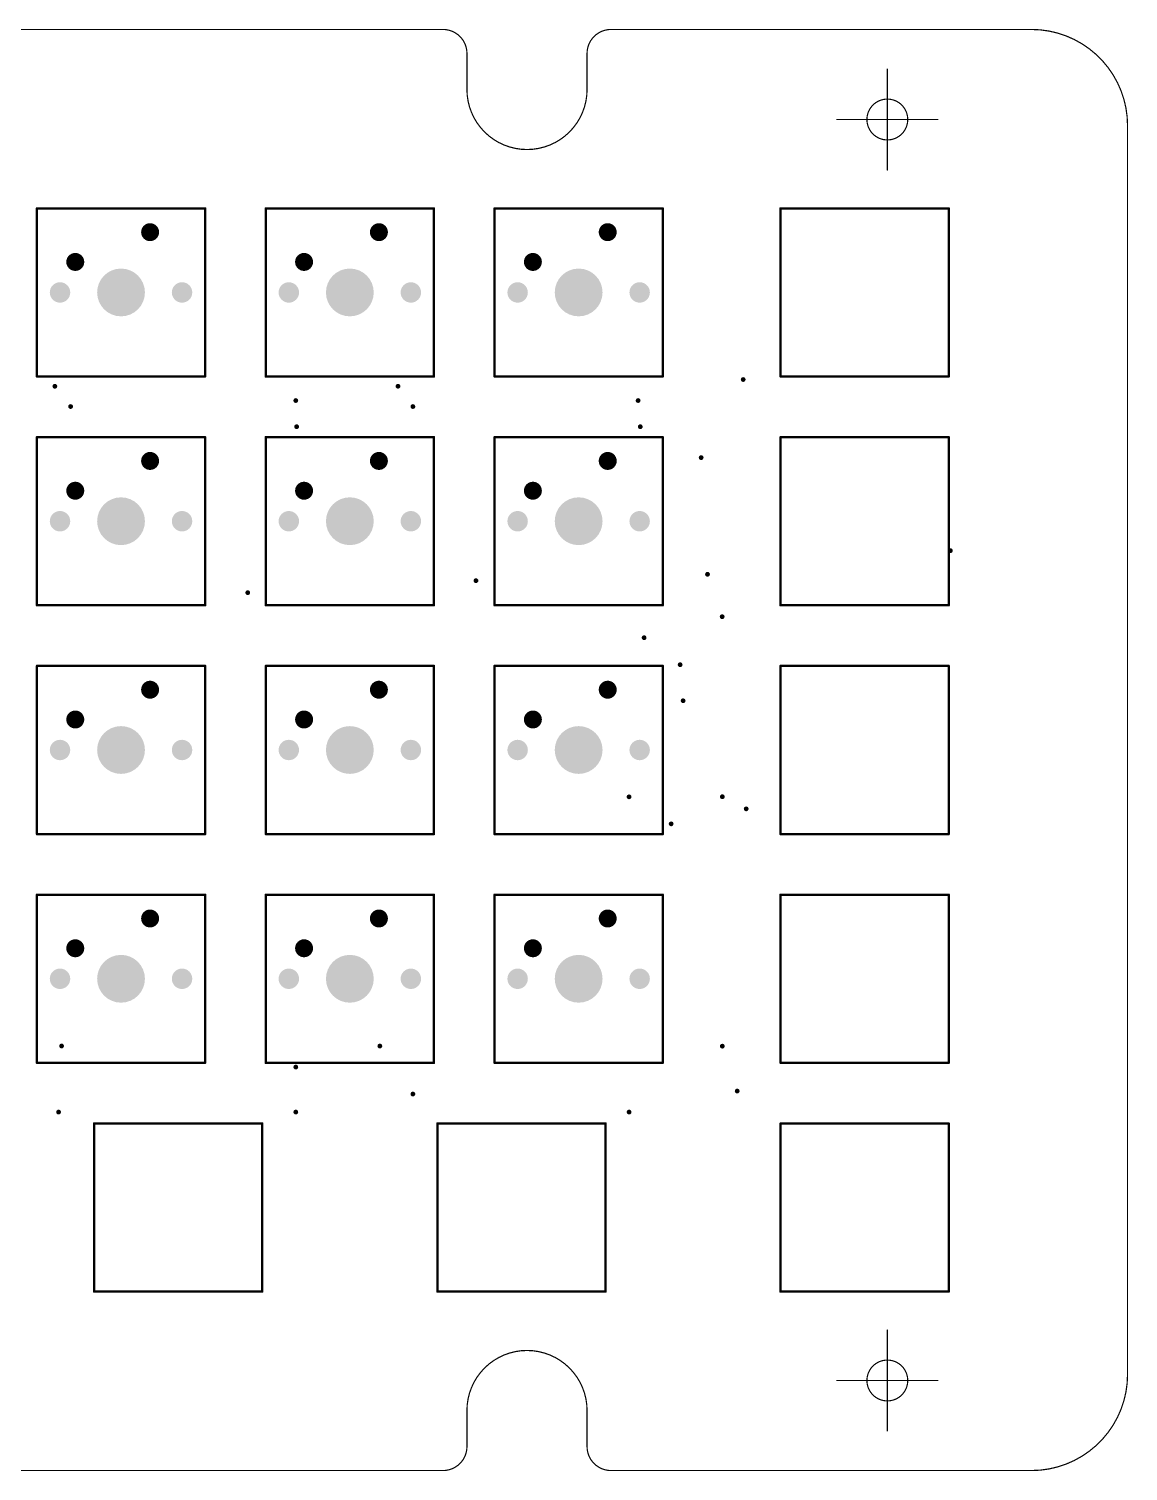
# Model space of a CAD drawing. Header units: millimetres. Extents: x -160 to 160, y -98 to 22.
# Drawn here: x 68.5 to 160, y -98.1 to 22 of the extents above; entities that cross this region are included whole.
import ezdxf

# ---------------------------------------------------------------- set-up
doc = ezdxf.new("R2010")
doc.units = ezdxf.units.MM
for name, color, linetype in [('Mechanical3', 76, 'Continuous'), ('PadHoleLayer', 156, 'Continuous'), ('ViaHoleLayer', 16, 'Continuous')]:
    doc.layers.add(name, color=color, linetype=linetype)

# ---------------------------------------------------------------- blocks, each defined once
blk = doc.blocks.new('R2_1_5_NOLED_130')
at = {"layer": 'PadHoleLayer'}
h = blk.add_hatch(color=156, dxfattribs=at)
edge = h.paths.add_edge_path()
edge.add_arc((2.42, 5.02), 0.749, 0, 360)
h = blk.add_hatch(color=156, dxfattribs=at)
edge = h.paths.add_edge_path()
edge.add_arc((-3.81, 2.54), 0.749, 0, 360)
h = blk.add_hatch(color=156, dxfattribs=at)
edge = h.paths.add_edge_path()
edge.add_arc((0, 0), 1.99, 0, 360)
h = blk.add_hatch(color=156, dxfattribs=at)
edge = h.paths.add_edge_path()
edge.add_arc((-5.08, 0), 0.851, 0, 360)
h = blk.add_hatch(color=156, dxfattribs=at)
edge = h.paths.add_edge_path()
edge.add_arc((5.08, 0), 0.851, 0, 360)
at = {"layer": 'Mechanical3', "const_width": 0.2}
for points in [[(-7, 7), (7, 7)], [(-7, -7), (-7, 7)], [(7, -7), (7, 7)], [(-7, -7), (7, -7)]]:
    blk.add_lwpolyline(points, dxfattribs=at)
at = {"layer": 'Mechanical3', "const_width": 0.1}
for points in [[(-7.05, 7, 1), (-6.95, 7, 1)], [(-7.05, 7, 1), (-6.95, 7, 1)], [(6.95, 7, 1), (7.05, 7, 1)], [(6.95, 7, 1), (7.05, 7, 1)], [(-7.05, -7, 1), (-6.95, -7, 1)], [(-7.05, -7, 1), (-6.95, -7, 1)], [(6.95, -7, 1), (7.05, -7, 1)], [(6.95, -7, 1), (7.05, -7, 1)]]:
    blk.add_lwpolyline(points, format="xyb", close=True, dxfattribs=at)
blk = doc.blocks.new('R2_1_5_NOLED_132')
at = {"layer": 'PadHoleLayer'}
h = blk.add_hatch(color=156, dxfattribs=at)
edge = h.paths.add_edge_path()
edge.add_arc((2.42, 5.02), 0.749, 0, 360)
h = blk.add_hatch(color=156, dxfattribs=at)
edge = h.paths.add_edge_path()
edge.add_arc((-3.81, 2.54), 0.749, 0, 360)
h = blk.add_hatch(color=156, dxfattribs=at)
edge = h.paths.add_edge_path()
edge.add_arc((0, 0), 1.99, 0, 360)
h = blk.add_hatch(color=156, dxfattribs=at)
edge = h.paths.add_edge_path()
edge.add_arc((-5.08, 0), 0.851, 0, 360)
h = blk.add_hatch(color=156, dxfattribs=at)
edge = h.paths.add_edge_path()
edge.add_arc((5.08, 0), 0.851, 0, 360)
at = {"layer": 'Mechanical3', "const_width": 0.2}
for points in [[(-7, -7), (-7, 7)], [(-7, 7), (7, 7)], [(7, -7), (7, 7)], [(-7, -7), (7, -7)]]:
    blk.add_lwpolyline(points, dxfattribs=at)
at = {"layer": 'Mechanical3', "const_width": 0.1}
for points in [[(-7.05, 7, 1), (-6.95, 7, 1)], [(-7.05, 7, 1), (-6.95, 7, 1)], [(6.95, 7, 1), (7.05, 7, 1)], [(6.95, 7, 1), (7.05, 7, 1)], [(-7.05, -7, 1), (-6.95, -7, 1)], [(-7.05, -7, 1), (-6.95, -7, 1)], [(6.95, -7, 1), (7.05, -7, 1)], [(6.95, -7, 1), (7.05, -7, 1)]]:
    blk.add_lwpolyline(points, format="xyb", close=True, dxfattribs=at)
blk = doc.blocks.new('R4_1_5_NOLED_134')
at = {"layer": 'PadHoleLayer'}
h = blk.add_hatch(color=156, dxfattribs=at)
edge = h.paths.add_edge_path()
edge.add_arc((2.42, 5.02), 0.749, 0, 360)
h = blk.add_hatch(color=156, dxfattribs=at)
edge = h.paths.add_edge_path()
edge.add_arc((-3.81, 2.54), 0.749, 0, 360)
h = blk.add_hatch(color=156, dxfattribs=at)
edge = h.paths.add_edge_path()
edge.add_arc((0, 0), 1.99, 0, 360)
h = blk.add_hatch(color=156, dxfattribs=at)
edge = h.paths.add_edge_path()
edge.add_arc((-5.08, 0), 0.851, 0, 360)
h = blk.add_hatch(color=156, dxfattribs=at)
edge = h.paths.add_edge_path()
edge.add_arc((5.08, 0), 0.851, 0, 360)
at = {"layer": 'Mechanical3', "const_width": 0.2}
for points in [[(-7, 7), (7, 7)], [(-7, -7), (-7, 7)], [(7, -7), (7, 7)], [(-7, -7), (7, -7)]]:
    blk.add_lwpolyline(points, dxfattribs=at)
at = {"layer": 'Mechanical3', "const_width": 0.1}
for points in [[(-7.05, 7, 1), (-6.95, 7, 1)], [(-7.05, 7, 1), (-6.95, 7, 1)], [(6.95, 7, 1), (7.05, 7, 1)], [(6.95, 7, 1), (7.05, 7, 1)], [(-7.05, -7, 1), (-6.95, -7, 1)], [(-7.05, -7, 1), (-6.95, -7, 1)], [(6.95, -7, 1), (7.05, -7, 1)], [(6.95, -7, 1), (7.05, -7, 1)]]:
    blk.add_lwpolyline(points, format="xyb", close=True, dxfattribs=at)
blk = doc.blocks.new('R4_1_5_NOLED_135')
at = {"layer": 'PadHoleLayer'}
h = blk.add_hatch(color=156, dxfattribs=at)
edge = h.paths.add_edge_path()
edge.add_arc((2.42, 5.02), 0.749, 0, 360)
h = blk.add_hatch(color=156, dxfattribs=at)
edge = h.paths.add_edge_path()
edge.add_arc((-3.81, 2.54), 0.749, 0, 360)
h = blk.add_hatch(color=156, dxfattribs=at)
edge = h.paths.add_edge_path()
edge.add_arc((0, 0), 1.99, 0, 360)
h = blk.add_hatch(color=156, dxfattribs=at)
edge = h.paths.add_edge_path()
edge.add_arc((-5.08, 0), 0.851, 0, 360)
h = blk.add_hatch(color=156, dxfattribs=at)
edge = h.paths.add_edge_path()
edge.add_arc((5.08, 0), 0.851, 0, 360)
at = {"layer": 'Mechanical3', "const_width": 0.2}
for points in [[(-7, -7), (-7, 7)], [(-7, 7), (7, 7)], [(7, -7), (7, 7)], [(-7, -7), (7, -7)]]:
    blk.add_lwpolyline(points, dxfattribs=at)
at = {"layer": 'Mechanical3', "const_width": 0.1}
for points in [[(-7.05, 7, 1), (-6.95, 7, 1)], [(-7.05, 7, 1), (-6.95, 7, 1)], [(6.95, 7, 1), (7.05, 7, 1)], [(6.95, 7, 1), (7.05, 7, 1)], [(-7.05, -7, 1), (-6.95, -7, 1)], [(-7.05, -7, 1), (-6.95, -7, 1)], [(6.95, -7, 1), (7.05, -7, 1)], [(6.95, -7, 1), (7.05, -7, 1)]]:
    blk.add_lwpolyline(points, format="xyb", close=True, dxfattribs=at)
blk = doc.blocks.new('R4_1_5_NOLED_136')
at = {"layer": 'PadHoleLayer'}
h = blk.add_hatch(color=156, dxfattribs=at)
edge = h.paths.add_edge_path()
edge.add_arc((2.42, 5.02), 0.749, 0, 360)
h = blk.add_hatch(color=156, dxfattribs=at)
edge = h.paths.add_edge_path()
edge.add_arc((-3.81, 2.54), 0.749, 0, 360)
h = blk.add_hatch(color=156, dxfattribs=at)
edge = h.paths.add_edge_path()
edge.add_arc((0, 0), 1.99, 0, 360)
h = blk.add_hatch(color=156, dxfattribs=at)
edge = h.paths.add_edge_path()
edge.add_arc((-5.08, 0), 0.851, 0, 360)
h = blk.add_hatch(color=156, dxfattribs=at)
edge = h.paths.add_edge_path()
edge.add_arc((5.08, 0), 0.851, 0, 360)
at = {"layer": 'Mechanical3', "const_width": 0.2}
for points in [[(-7, -7), (-7, 7)], [(-7, 7), (7, 7)], [(7, -7), (7, 7)], [(-7, -7), (7, -7)]]:
    blk.add_lwpolyline(points, dxfattribs=at)
at = {"layer": 'Mechanical3', "const_width": 0.1}
for points in [[(-7.05, 7, 1), (-6.95, 7, 1)], [(-7.05, 7, 1), (-6.95, 7, 1)], [(6.95, 7, 1), (7.05, 7, 1)], [(6.95, 7, 1), (7.05, 7, 1)], [(-7.05, -7, 1), (-6.95, -7, 1)], [(-7.05, -7, 1), (-6.95, -7, 1)], [(6.95, -7, 1), (7.05, -7, 1)], [(6.95, -7, 1), (7.05, -7, 1)]]:
    blk.add_lwpolyline(points, format="xyb", close=True, dxfattribs=at)
blk = doc.blocks.new('R4_1_5_NOLED_145')
at = {"layer": 'PadHoleLayer'}
h = blk.add_hatch(color=156, dxfattribs=at)
edge = h.paths.add_edge_path()
edge.add_arc((2.42, 5.02), 0.749, 0, 360)
h = blk.add_hatch(color=156, dxfattribs=at)
edge = h.paths.add_edge_path()
edge.add_arc((-3.81, 2.54), 0.749, 0, 360)
h = blk.add_hatch(color=156, dxfattribs=at)
edge = h.paths.add_edge_path()
edge.add_arc((0, 0), 1.99, 0, 360)
h = blk.add_hatch(color=156, dxfattribs=at)
edge = h.paths.add_edge_path()
edge.add_arc((-5.08, 0), 0.851, 0, 360)
h = blk.add_hatch(color=156, dxfattribs=at)
edge = h.paths.add_edge_path()
edge.add_arc((5.08, 0), 0.851, 0, 360)
at = {"layer": 'Mechanical3', "const_width": 0.2}
for points in [[(-7, -7), (-7, 7)], [(-7, 7), (7, 7)], [(7, -7), (7, 7)], [(-7, -7), (7, -7)]]:
    blk.add_lwpolyline(points, dxfattribs=at)
at = {"layer": 'Mechanical3', "const_width": 0.1}
for points in [[(-7.05, 7, 1), (-6.95, 7, 1)], [(-7.05, 7, 1), (-6.95, 7, 1)], [(6.95, 7, 1), (7.05, 7, 1)], [(6.95, 7, 1), (7.05, 7, 1)], [(-7.05, -7, 1), (-6.95, -7, 1)], [(-7.05, -7, 1), (-6.95, -7, 1)], [(6.95, -7, 1), (7.05, -7, 1)], [(6.95, -7, 1), (7.05, -7, 1)]]:
    blk.add_lwpolyline(points, format="xyb", close=True, dxfattribs=at)
blk = doc.blocks.new('R4_1_NOLED_146')
at = {"layer": 'PadHoleLayer'}
h = blk.add_hatch(color=156, dxfattribs=at)
edge = h.paths.add_edge_path()
edge.add_arc((2.42, 5.02), 0.749, 0, 360)
h = blk.add_hatch(color=156, dxfattribs=at)
edge = h.paths.add_edge_path()
edge.add_arc((-3.81, 2.54), 0.749, 0, 360)
h = blk.add_hatch(color=156, dxfattribs=at)
edge = h.paths.add_edge_path()
edge.add_arc((0, 0), 1.99, 0, 360)
h = blk.add_hatch(color=156, dxfattribs=at)
edge = h.paths.add_edge_path()
edge.add_arc((-5.08, 0), 0.851, 0, 360)
h = blk.add_hatch(color=156, dxfattribs=at)
edge = h.paths.add_edge_path()
edge.add_arc((5.08, 0), 0.851, 0, 360)
at = {"layer": 'Mechanical3', "const_width": 0.2}
for points in [[(-7, -7), (-7, 7)], [(-7, 7), (7, 7)], [(7, -7), (7, 7)], [(-7, -7), (7, -7)]]:
    blk.add_lwpolyline(points, dxfattribs=at)
at = {"layer": 'Mechanical3', "const_width": 0.1}
for points in [[(-7.05, 7, 1), (-6.95, 7, 1)], [(-7.05, 7, 1), (-6.95, 7, 1)], [(6.95, 7, 1), (7.05, 7, 1)], [(6.95, 7, 1), (7.05, 7, 1)], [(-7.05, -7, 1), (-6.95, -7, 1)], [(-7.05, -7, 1), (-6.95, -7, 1)], [(6.95, -7, 1), (7.05, -7, 1)], [(6.95, -7, 1), (7.05, -7, 1)]]:
    blk.add_lwpolyline(points, format="xyb", close=True, dxfattribs=at)
blk = doc.blocks.new('R4_1_NOLED_147')
at = {"layer": 'PadHoleLayer'}
h = blk.add_hatch(color=156, dxfattribs=at)
edge = h.paths.add_edge_path()
edge.add_arc((2.42, 5.02), 0.749, 0, 360)
h = blk.add_hatch(color=156, dxfattribs=at)
edge = h.paths.add_edge_path()
edge.add_arc((-3.81, 2.54), 0.749, 0, 360)
h = blk.add_hatch(color=156, dxfattribs=at)
edge = h.paths.add_edge_path()
edge.add_arc((0, 0), 1.99, 0, 360)
h = blk.add_hatch(color=156, dxfattribs=at)
edge = h.paths.add_edge_path()
edge.add_arc((-5.08, 0), 0.851, 0, 360)
h = blk.add_hatch(color=156, dxfattribs=at)
edge = h.paths.add_edge_path()
edge.add_arc((5.08, 0), 0.851, 0, 360)
at = {"layer": 'Mechanical3', "const_width": 0.2}
for points in [[(-7, -7), (-7, 7)], [(-7, 7), (7, 7)], [(7, -7), (7, 7)], [(-7, -7), (7, -7)]]:
    blk.add_lwpolyline(points, dxfattribs=at)
at = {"layer": 'Mechanical3', "const_width": 0.1}
for points in [[(-7.05, 7, 1), (-6.95, 7, 1)], [(-7.05, 7, 1), (-6.95, 7, 1)], [(6.95, 7, 1), (7.05, 7, 1)], [(6.95, 7, 1), (7.05, 7, 1)], [(-7.05, -7, 1), (-6.95, -7, 1)], [(-7.05, -7, 1), (-6.95, -7, 1)], [(6.95, -7, 1), (7.05, -7, 1)], [(6.95, -7, 1), (7.05, -7, 1)]]:
    blk.add_lwpolyline(points, format="xyb", close=True, dxfattribs=at)
blk = doc.blocks.new('R4_1_NOLED_148')
at = {"layer": 'PadHoleLayer'}
h = blk.add_hatch(color=156, dxfattribs=at)
edge = h.paths.add_edge_path()
edge.add_arc((2.42, 5.02), 0.749, 0, 360)
h = blk.add_hatch(color=156, dxfattribs=at)
edge = h.paths.add_edge_path()
edge.add_arc((-3.81, 2.54), 0.749, 0, 360)
h = blk.add_hatch(color=156, dxfattribs=at)
edge = h.paths.add_edge_path()
edge.add_arc((0, 0), 1.99, 0, 360)
h = blk.add_hatch(color=156, dxfattribs=at)
edge = h.paths.add_edge_path()
edge.add_arc((-5.08, 0), 0.851, 0, 360)
h = blk.add_hatch(color=156, dxfattribs=at)
edge = h.paths.add_edge_path()
edge.add_arc((5.08, 0), 0.851, 0, 360)
at = {"layer": 'Mechanical3', "const_width": 0.2}
for points in [[(-7, -7), (-7, 7)], [(-7, 7), (7, 7)], [(7, -7), (7, 7)], [(-7, -7), (7, -7)]]:
    blk.add_lwpolyline(points, dxfattribs=at)
at = {"layer": 'Mechanical3', "const_width": 0.1}
for points in [[(-7.05, 7, 1), (-6.95, 7, 1)], [(-7.05, 7, 1), (-6.95, 7, 1)], [(6.95, 7, 1), (7.05, 7, 1)], [(6.95, 7, 1), (7.05, 7, 1)], [(-7.05, -7, 1), (-6.95, -7, 1)], [(-7.05, -7, 1), (-6.95, -7, 1)], [(6.95, -7, 1), (7.05, -7, 1)], [(6.95, -7, 1), (7.05, -7, 1)]]:
    blk.add_lwpolyline(points, format="xyb", close=True, dxfattribs=at)
blk = doc.blocks.new('R3_1_5_NOLED_159')
at = {"layer": 'PadHoleLayer'}
h = blk.add_hatch(color=156, dxfattribs=at)
edge = h.paths.add_edge_path()
edge.add_arc((2.42, 5.02), 0.749, 0, 360)
h = blk.add_hatch(color=156, dxfattribs=at)
edge = h.paths.add_edge_path()
edge.add_arc((-3.81, 2.54), 0.749, 0, 360)
h = blk.add_hatch(color=156, dxfattribs=at)
edge = h.paths.add_edge_path()
edge.add_arc((0, 0), 1.99, 0, 360)
h = blk.add_hatch(color=156, dxfattribs=at)
edge = h.paths.add_edge_path()
edge.add_arc((-5.08, 0), 0.851, 0, 360)
h = blk.add_hatch(color=156, dxfattribs=at)
edge = h.paths.add_edge_path()
edge.add_arc((5.08, 0), 0.851, 0, 360)
at = {"layer": 'Mechanical3', "const_width": 0.2}
for points in [[(-7, -7), (-7, 7)], [(-7, 7), (7, 7)], [(7, -7), (7, 7)], [(-7, -7), (7, -7)]]:
    blk.add_lwpolyline(points, dxfattribs=at)
at = {"layer": 'Mechanical3', "const_width": 0.1}
for points in [[(-7.05, 7, 1), (-6.95, 7, 1)], [(-7.05, 7, 1), (-6.95, 7, 1)], [(6.95, 7, 1), (7.05, 7, 1)], [(6.95, 7, 1), (7.05, 7, 1)], [(-7.05, -7, 1), (-6.95, -7, 1)], [(-7.05, -7, 1), (-6.95, -7, 1)], [(6.95, -7, 1), (7.05, -7, 1)], [(6.95, -7, 1), (7.05, -7, 1)]]:
    blk.add_lwpolyline(points, format="xyb", close=True, dxfattribs=at)
blk = doc.blocks.new('R3_1_NOLED_160')
at = {"layer": 'PadHoleLayer'}
h = blk.add_hatch(color=156, dxfattribs=at)
edge = h.paths.add_edge_path()
edge.add_arc((2.42, 5.02), 0.749, 0, 360)
h = blk.add_hatch(color=156, dxfattribs=at)
edge = h.paths.add_edge_path()
edge.add_arc((-3.81, 2.54), 0.749, 0, 360)
h = blk.add_hatch(color=156, dxfattribs=at)
edge = h.paths.add_edge_path()
edge.add_arc((0, 0), 1.99, 0, 360)
h = blk.add_hatch(color=156, dxfattribs=at)
edge = h.paths.add_edge_path()
edge.add_arc((-5.08, 0), 0.851, 0, 360)
h = blk.add_hatch(color=156, dxfattribs=at)
edge = h.paths.add_edge_path()
edge.add_arc((5.08, 0), 0.851, 0, 360)
at = {"layer": 'Mechanical3', "const_width": 0.2}
for points in [[(-7, 7), (7, 7)], [(-7, -7), (-7, 7)], [(7, -7), (7, 7)], [(-7, -7), (7, -7)]]:
    blk.add_lwpolyline(points, dxfattribs=at)
at = {"layer": 'Mechanical3', "const_width": 0.1}
for points in [[(-7.05, 7, 1), (-6.95, 7, 1)], [(-7.05, 7, 1), (-6.95, 7, 1)], [(6.95, 7, 1), (7.05, 7, 1)], [(6.95, 7, 1), (7.05, 7, 1)], [(-7.05, -7, 1), (-6.95, -7, 1)], [(-7.05, -7, 1), (-6.95, -7, 1)], [(6.95, -7, 1), (7.05, -7, 1)], [(6.95, -7, 1), (7.05, -7, 1)]]:
    blk.add_lwpolyline(points, format="xyb", close=True, dxfattribs=at)
blk = doc.blocks.new('R3_1_NOLED_161')
at = {"layer": 'PadHoleLayer'}
h = blk.add_hatch(color=156, dxfattribs=at)
edge = h.paths.add_edge_path()
edge.add_arc((2.42, 5.02), 0.749, 0, 360)
h = blk.add_hatch(color=156, dxfattribs=at)
edge = h.paths.add_edge_path()
edge.add_arc((-3.81, 2.54), 0.749, 0, 360)
h = blk.add_hatch(color=156, dxfattribs=at)
edge = h.paths.add_edge_path()
edge.add_arc((0, 0), 1.99, 0, 360)
h = blk.add_hatch(color=156, dxfattribs=at)
edge = h.paths.add_edge_path()
edge.add_arc((-5.08, 0), 0.851, 0, 360)
h = blk.add_hatch(color=156, dxfattribs=at)
edge = h.paths.add_edge_path()
edge.add_arc((5.08, 0), 0.851, 0, 360)
at = {"layer": 'Mechanical3', "const_width": 0.2}
for points in [[(-7, -7), (-7, 7)], [(-7, 7), (7, 7)], [(7, -7), (7, 7)], [(-7, -7), (7, -7)]]:
    blk.add_lwpolyline(points, dxfattribs=at)
at = {"layer": 'Mechanical3', "const_width": 0.1}
for points in [[(-7.05, 7, 1), (-6.95, 7, 1)], [(-7.05, 7, 1), (-6.95, 7, 1)], [(6.95, 7, 1), (7.05, 7, 1)], [(6.95, 7, 1), (7.05, 7, 1)], [(-7.05, -7, 1), (-6.95, -7, 1)], [(-7.05, -7, 1), (-6.95, -7, 1)], [(6.95, -7, 1), (7.05, -7, 1)], [(6.95, -7, 1), (7.05, -7, 1)]]:
    blk.add_lwpolyline(points, format="xyb", close=True, dxfattribs=at)
blk = doc.blocks.new('R3_1_NOLED_162')
at = {"layer": 'PadHoleLayer'}
h = blk.add_hatch(color=156, dxfattribs=at)
edge = h.paths.add_edge_path()
edge.add_arc((2.42, 5.02), 0.749, 0, 360)
h = blk.add_hatch(color=156, dxfattribs=at)
edge = h.paths.add_edge_path()
edge.add_arc((-3.81, 2.54), 0.749, 0, 360)
h = blk.add_hatch(color=156, dxfattribs=at)
edge = h.paths.add_edge_path()
edge.add_arc((0, 0), 1.99, 0, 360)
h = blk.add_hatch(color=156, dxfattribs=at)
edge = h.paths.add_edge_path()
edge.add_arc((-5.08, 0), 0.851, 0, 360)
h = blk.add_hatch(color=156, dxfattribs=at)
edge = h.paths.add_edge_path()
edge.add_arc((5.08, 0), 0.851, 0, 360)
at = {"layer": 'Mechanical3', "const_width": 0.2}
for points in [[(-7, -7), (-7, 7)], [(-7, 7), (7, 7)], [(7, -7), (7, 7)], [(-7, -7), (7, -7)]]:
    blk.add_lwpolyline(points, dxfattribs=at)
at = {"layer": 'Mechanical3', "const_width": 0.1}
for points in [[(-7.05, 7, 1), (-6.95, 7, 1)], [(-7.05, 7, 1), (-6.95, 7, 1)], [(6.95, 7, 1), (7.05, 7, 1)], [(6.95, 7, 1), (7.05, 7, 1)], [(-7.05, -7, 1), (-6.95, -7, 1)], [(-7.05, -7, 1), (-6.95, -7, 1)], [(6.95, -7, 1), (7.05, -7, 1)], [(6.95, -7, 1), (7.05, -7, 1)]]:
    blk.add_lwpolyline(points, format="xyb", close=True, dxfattribs=at)
blk = doc.blocks.new('R2_1_NOLED_174')
at = {"layer": 'PadHoleLayer'}
h = blk.add_hatch(color=156, dxfattribs=at)
edge = h.paths.add_edge_path()
edge.add_arc((2.42, 5.02), 0.749, 0, 360)
h = blk.add_hatch(color=156, dxfattribs=at)
edge = h.paths.add_edge_path()
edge.add_arc((-3.81, 2.54), 0.749, 0, 360)
h = blk.add_hatch(color=156, dxfattribs=at)
edge = h.paths.add_edge_path()
edge.add_arc((0, 0), 1.99, 0, 360)
h = blk.add_hatch(color=156, dxfattribs=at)
edge = h.paths.add_edge_path()
edge.add_arc((-5.08, 0), 0.851, 0, 360)
h = blk.add_hatch(color=156, dxfattribs=at)
edge = h.paths.add_edge_path()
edge.add_arc((5.08, 0), 0.851, 0, 360)
at = {"layer": 'Mechanical3', "const_width": 0.2}
for points in [[(-7, -7), (-7, 7)], [(-7, 7), (7, 7)], [(7, -7), (7, 7)], [(-7, -7), (7, -7)]]:
    blk.add_lwpolyline(points, dxfattribs=at)
at = {"layer": 'Mechanical3', "const_width": 0.1}
for points in [[(-7.05, 7, 1), (-6.95, 7, 1)], [(-7.05, 7, 1), (-6.95, 7, 1)], [(6.95, 7, 1), (7.05, 7, 1)], [(6.95, 7, 1), (7.05, 7, 1)], [(-7.05, -7, 1), (-6.95, -7, 1)], [(-7.05, -7, 1), (-6.95, -7, 1)], [(6.95, -7, 1), (7.05, -7, 1)], [(6.95, -7, 1), (7.05, -7, 1)]]:
    blk.add_lwpolyline(points, format="xyb", close=True, dxfattribs=at)
blk = doc.blocks.new('R2_1_NOLED_175')
at = {"layer": 'PadHoleLayer'}
h = blk.add_hatch(color=156, dxfattribs=at)
edge = h.paths.add_edge_path()
edge.add_arc((2.42, 5.02), 0.749, 0, 360)
h = blk.add_hatch(color=156, dxfattribs=at)
edge = h.paths.add_edge_path()
edge.add_arc((-3.81, 2.54), 0.749, 0, 360)
h = blk.add_hatch(color=156, dxfattribs=at)
edge = h.paths.add_edge_path()
edge.add_arc((0, 0), 1.99, 0, 360)
h = blk.add_hatch(color=156, dxfattribs=at)
edge = h.paths.add_edge_path()
edge.add_arc((-5.08, 0), 0.851, 0, 360)
h = blk.add_hatch(color=156, dxfattribs=at)
edge = h.paths.add_edge_path()
edge.add_arc((5.08, 0), 0.851, 0, 360)
at = {"layer": 'Mechanical3', "const_width": 0.2}
for points in [[(-7, 7), (7, 7)], [(-7, -7), (-7, 7)], [(7, -7), (7, 7)], [(-7, -7), (7, -7)]]:
    blk.add_lwpolyline(points, dxfattribs=at)
at = {"layer": 'Mechanical3', "const_width": 0.1}
for points in [[(-7.05, 7, 1), (-6.95, 7, 1)], [(-7.05, 7, 1), (-6.95, 7, 1)], [(6.95, 7, 1), (7.05, 7, 1)], [(6.95, 7, 1), (7.05, 7, 1)], [(-7.05, -7, 1), (-6.95, -7, 1)], [(-7.05, -7, 1), (-6.95, -7, 1)], [(6.95, -7, 1), (7.05, -7, 1)], [(6.95, -7, 1), (7.05, -7, 1)]]:
    blk.add_lwpolyline(points, format="xyb", close=True, dxfattribs=at)
blk = doc.blocks.new('R2_1_NOLED_176')
at = {"layer": 'PadHoleLayer'}
h = blk.add_hatch(color=156, dxfattribs=at)
edge = h.paths.add_edge_path()
edge.add_arc((2.42, 5.02), 0.749, 0, 360)
h = blk.add_hatch(color=156, dxfattribs=at)
edge = h.paths.add_edge_path()
edge.add_arc((-3.81, 2.54), 0.749, 0, 360)
h = blk.add_hatch(color=156, dxfattribs=at)
edge = h.paths.add_edge_path()
edge.add_arc((0, 0), 1.99, 0, 360)
h = blk.add_hatch(color=156, dxfattribs=at)
edge = h.paths.add_edge_path()
edge.add_arc((-5.08, 0), 0.851, 0, 360)
h = blk.add_hatch(color=156, dxfattribs=at)
edge = h.paths.add_edge_path()
edge.add_arc((5.08, 0), 0.851, 0, 360)
at = {"layer": 'Mechanical3', "const_width": 0.2}
for points in [[(-7, 7), (7, 7)], [(-7, -7), (-7, 7)], [(7, -7), (7, 7)], [(-7, -7), (7, -7)]]:
    blk.add_lwpolyline(points, dxfattribs=at)
at = {"layer": 'Mechanical3', "const_width": 0.1}
for points in [[(-7.05, 7, 1), (-6.95, 7, 1)], [(-7.05, 7, 1), (-6.95, 7, 1)], [(6.95, 7, 1), (7.05, 7, 1)], [(6.95, 7, 1), (7.05, 7, 1)], [(-7.05, -7, 1), (-6.95, -7, 1)], [(-7.05, -7, 1), (-6.95, -7, 1)], [(6.95, -7, 1), (7.05, -7, 1)], [(6.95, -7, 1), (7.05, -7, 1)]]:
    blk.add_lwpolyline(points, format="xyb", close=True, dxfattribs=at)
blk = doc.blocks.new('R1_NOLED_187')
at = {"layer": 'PadHoleLayer'}
h = blk.add_hatch(color=156, dxfattribs=at)
edge = h.paths.add_edge_path()
edge.add_arc((2.42, 5.02), 0.749, 0, 360)
h = blk.add_hatch(color=156, dxfattribs=at)
edge = h.paths.add_edge_path()
edge.add_arc((-3.81, 2.54), 0.749, 0, 360)
h = blk.add_hatch(color=156, dxfattribs=at)
edge = h.paths.add_edge_path()
edge.add_arc((0, 0), 1.99, 0, 360)
h = blk.add_hatch(color=156, dxfattribs=at)
edge = h.paths.add_edge_path()
edge.add_arc((-5.08, 0), 0.851, 0, 360)
h = blk.add_hatch(color=156, dxfattribs=at)
edge = h.paths.add_edge_path()
edge.add_arc((5.08, 0), 0.851, 0, 360)
at = {"layer": 'Mechanical3', "const_width": 0.2}
for points in [[(-7, 7), (7, 7)], [(-7, -7), (-7, 7)], [(7, -7), (7, 7)], [(-7, -7), (7, -7)]]:
    blk.add_lwpolyline(points, dxfattribs=at)
at = {"layer": 'Mechanical3', "const_width": 0.1}
for points in [[(-7.05, 7, 1), (-6.95, 7, 1)], [(-7.05, 7, 1), (-6.95, 7, 1)], [(6.95, 7, 1), (7.05, 7, 1)], [(6.95, 7, 1), (7.05, 7, 1)], [(-7.05, -7, 1), (-6.95, -7, 1)], [(-7.05, -7, 1), (-6.95, -7, 1)], [(6.95, -7, 1), (7.05, -7, 1)], [(6.95, -7, 1), (7.05, -7, 1)]]:
    blk.add_lwpolyline(points, format="xyb", close=True, dxfattribs=at)
blk = doc.blocks.new('R1_NOLED_188')
at = {"layer": 'PadHoleLayer'}
h = blk.add_hatch(color=156, dxfattribs=at)
edge = h.paths.add_edge_path()
edge.add_arc((2.42, 5.02), 0.749, 0, 360)
h = blk.add_hatch(color=156, dxfattribs=at)
edge = h.paths.add_edge_path()
edge.add_arc((-3.81, 2.54), 0.749, 0, 360)
h = blk.add_hatch(color=156, dxfattribs=at)
edge = h.paths.add_edge_path()
edge.add_arc((0, 0), 1.99, 0, 360)
h = blk.add_hatch(color=156, dxfattribs=at)
edge = h.paths.add_edge_path()
edge.add_arc((-5.08, 0), 0.851, 0, 360)
h = blk.add_hatch(color=156, dxfattribs=at)
edge = h.paths.add_edge_path()
edge.add_arc((5.08, 0), 0.851, 0, 360)
at = {"layer": 'Mechanical3', "const_width": 0.2}
for points in [[(-7, 7), (7, 7)], [(-7, -7), (-7, 7)], [(7, -7), (7, 7)], [(-7, -7), (7, -7)]]:
    blk.add_lwpolyline(points, dxfattribs=at)
at = {"layer": 'Mechanical3', "const_width": 0.1}
for points in [[(-7.05, 7, 1), (-6.95, 7, 1)], [(-7.05, 7, 1), (-6.95, 7, 1)], [(6.95, 7, 1), (7.05, 7, 1)], [(6.95, 7, 1), (7.05, 7, 1)], [(-7.05, -7, 1), (-6.95, -7, 1)], [(-7.05, -7, 1), (-6.95, -7, 1)], [(6.95, -7, 1), (7.05, -7, 1)], [(6.95, -7, 1), (7.05, -7, 1)]]:
    blk.add_lwpolyline(points, format="xyb", close=True, dxfattribs=at)
blk = doc.blocks.new('R1_NOLED_189')
at = {"layer": 'PadHoleLayer'}
h = blk.add_hatch(color=156, dxfattribs=at)
edge = h.paths.add_edge_path()
edge.add_arc((2.42, 5.02), 0.749, 0, 360)
h = blk.add_hatch(color=156, dxfattribs=at)
edge = h.paths.add_edge_path()
edge.add_arc((-3.81, 2.54), 0.749, 0, 360)
h = blk.add_hatch(color=156, dxfattribs=at)
edge = h.paths.add_edge_path()
edge.add_arc((0, 0), 1.99, 0, 360)
h = blk.add_hatch(color=156, dxfattribs=at)
edge = h.paths.add_edge_path()
edge.add_arc((-5.08, 0), 0.851, 0, 360)
h = blk.add_hatch(color=156, dxfattribs=at)
edge = h.paths.add_edge_path()
edge.add_arc((5.08, 0), 0.851, 0, 360)
at = {"layer": 'Mechanical3', "const_width": 0.2}
for points in [[(-7, -7), (-7, 7)], [(-7, 7), (7, 7)], [(7, -7), (7, 7)], [(-7, -7), (7, -7)]]:
    blk.add_lwpolyline(points, dxfattribs=at)
at = {"layer": 'Mechanical3', "const_width": 0.1}
for points in [[(-7.05, 7, 1), (-6.95, 7, 1)], [(-7.05, 7, 1), (-6.95, 7, 1)], [(6.95, 7, 1), (7.05, 7, 1)], [(6.95, 7, 1), (7.05, 7, 1)], [(-7.05, -7, 1), (-6.95, -7, 1)], [(-7.05, -7, 1), (-6.95, -7, 1)], [(6.95, -7, 1), (7.05, -7, 1)], [(6.95, -7, 1), (7.05, -7, 1)]]:
    blk.add_lwpolyline(points, format="xyb", close=True, dxfattribs=at)

msp = doc.modelspace()

# ---------------------------------------------------------------- hatches: boundary and pattern name
at = {"layer": 'ViaHoleLayer'}
h = msp.add_hatch(color=16, dxfattribs=at)
edge = h.paths.add_edge_path()
edge.add_arc((128, -7.25), 0.2, 0, 360)
h = msp.add_hatch(color=16, dxfattribs=at)
edge = h.paths.add_edge_path()
edge.add_arc((70.69, -7.81), 0.2, 0, 360)
h = msp.add_hatch(color=16, dxfattribs=at)
edge = h.paths.add_edge_path()
edge.add_arc((99.26, -7.81), 0.2, 0, 360)
h = msp.add_hatch(color=16, dxfattribs=at)
edge = h.paths.add_edge_path()
edge.add_arc((72, -9.5), 0.2, 0, 360)
h = msp.add_hatch(color=16, dxfattribs=at)
edge = h.paths.add_edge_path()
edge.add_arc((90.75, -9), 0.2, 0, 360)
h = msp.add_hatch(color=16, dxfattribs=at)
edge = h.paths.add_edge_path()
edge.add_arc((100.5, -9.5), 0.2, 0, 360)
h = msp.add_hatch(color=16, dxfattribs=at)
edge = h.paths.add_edge_path()
edge.add_arc((119.25, -9), 0.2, 0, 360)
h = msp.add_hatch(color=16, dxfattribs=at)
edge = h.paths.add_edge_path()
edge.add_arc((90.82, -11.18), 0.2, 0, 360)
h = msp.add_hatch(color=16, dxfattribs=at)
edge = h.paths.add_edge_path()
edge.add_arc((119.43, -11.18), 0.2, 0, 360)
h = msp.add_hatch(color=16, dxfattribs=at)
edge = h.paths.add_edge_path()
edge.add_arc((124.5, -13.75), 0.2, 0, 360)
h = msp.add_hatch(color=16, dxfattribs=at)
edge = h.paths.add_edge_path()
edge.add_arc((145.25, -21.5), 0.2, 0, 360)
h = msp.add_hatch(color=16, dxfattribs=at)
edge = h.paths.add_edge_path()
edge.add_arc((105.75, -24), 0.2, 0, 360)
h = msp.add_hatch(color=16, dxfattribs=at)
edge = h.paths.add_edge_path()
edge.add_arc((125.03, -23.47), 0.2, 0, 360)
h = msp.add_hatch(color=16, dxfattribs=at)
edge = h.paths.add_edge_path()
edge.add_arc((86.75, -25), 0.2, 0, 360)
h = msp.add_hatch(color=16, dxfattribs=at)
edge = h.paths.add_edge_path()
edge.add_arc((126.25, -27), 0.2, 0, 360)
h = msp.add_hatch(color=16, dxfattribs=at)
edge = h.paths.add_edge_path()
edge.add_arc((119.75, -28.75), 0.2, 0, 360)
h = msp.add_hatch(color=16, dxfattribs=at)
edge = h.paths.add_edge_path()
edge.add_arc((122.75, -31), 0.2, 0, 360)
h = msp.add_hatch(color=16, dxfattribs=at)
edge = h.paths.add_edge_path()
edge.add_arc((123, -34), 0.2, 0, 360)
h = msp.add_hatch(color=16, dxfattribs=at)
edge = h.paths.add_edge_path()
edge.add_arc((118.5, -42), 0.2, 0, 360)
h = msp.add_hatch(color=16, dxfattribs=at)
edge = h.paths.add_edge_path()
edge.add_arc((126.26, -41.99), 0.2, 0, 360)
h = msp.add_hatch(color=16, dxfattribs=at)
edge = h.paths.add_edge_path()
edge.add_arc((128.25, -43), 0.2, 0, 360)
h = msp.add_hatch(color=16, dxfattribs=at)
edge = h.paths.add_edge_path()
edge.add_arc((122, -44.25), 0.2, 0, 360)
h = msp.add_hatch(color=16, dxfattribs=at)
edge = h.paths.add_edge_path()
edge.add_arc((71.25, -62.75), 0.2, 0, 360)
h = msp.add_hatch(color=16, dxfattribs=at)
edge = h.paths.add_edge_path()
edge.add_arc((97.75, -62.75), 0.2, 0, 360)
h = msp.add_hatch(color=16, dxfattribs=at)
edge = h.paths.add_edge_path()
edge.add_arc((126.26, -62.76), 0.2, 0, 360)
h = msp.add_hatch(color=16, dxfattribs=at)
edge = h.paths.add_edge_path()
edge.add_arc((90.75, -64.5), 0.2, 0, 360)
h = msp.add_hatch(color=16, dxfattribs=at)
edge = h.paths.add_edge_path()
edge.add_arc((100.5, -66.75), 0.2, 0, 360)
h = msp.add_hatch(color=16, dxfattribs=at)
edge = h.paths.add_edge_path()
edge.add_arc((127.5, -66.5), 0.2, 0, 360)
h = msp.add_hatch(color=16, dxfattribs=at)
edge = h.paths.add_edge_path()
edge.add_arc((71, -68.25), 0.2, 0, 360)
h = msp.add_hatch(color=16, dxfattribs=at)
edge = h.paths.add_edge_path()
edge.add_arc((90.75, -68.25), 0.2, 0, 360)
h = msp.add_hatch(color=16, dxfattribs=at)
edge = h.paths.add_edge_path()
edge.add_arc((118.5, -68.25), 0.2, 0, 360)

# ---------------------------------------------------------------- linework, layer by layer
at = {"layer": 'Mechanical3', "const_width": 0.1}
for points in [[(30, 21.9), (103, 21.9)], [(30, 21.9), (103, 21.9)], [(117, 21.9), (152, 21.9)], [(117, 21.9), (152, 21.9)], [(105, 16.9), (105, 19.9)], [(105, 16.9), (105, 19.9)], [(115, 16.9), (115, 19.9)], [(115, 16.9), (115, 19.9)], [(140, 16.9), (140, 18.6)], [(140, 16.9), (140, 18.6)], [(140, 14.4), (140, 16.9)], [(140, 14.4), (140, 16.9)], [(135.8, 14.4), (137.5, 14.4)], [(135.8, 14.4), (137.5, 14.4)], [(137.5, 14.4), (140, 14.4)], [(137.5, 14.4), (140, 14.4)], [(140, 14.4), (142.5, 14.4)], [(140, 11.9), (140, 14.4)], [(140, 14.4), (142.5, 14.4)], [(140, 11.9), (140, 14.4)], [(142.5, 14.4), (144.2, 14.4)], [(142.5, 14.4), (144.2, 14.4)], [(160, -90.1), (160, 13.9)], [(140, 10.2), (140, 11.9)], [(140, -88.1), (140, -86.4)], [(140, -88.1), (140, -86.4)], [(140, -90.6), (140, -88.1)], [(140, -90.6), (140, -88.1)], [(135.8, -90.6), (137.5, -90.6)], [(135.8, -90.6), (137.5, -90.6)], [(137.5, -90.6), (140, -90.6)], [(137.5, -90.6), (140, -90.6)], [(140, -93.1), (140, -90.6)], [(140, -90.6), (142.5, -90.6)], [(140, -93.1), (140, -90.6)], [(140, -90.6), (142.5, -90.6)], [(142.5, -90.6), (144.2, -90.6)], [(142.5, -90.6), (144.2, -90.6)], [(105, -96.1), (105, -93.1)], [(105, -96.1), (105, -93.1)], [(115, -96.1), (115, -93.1)], [(115, -96.1), (115, -93.1)], [(140, -94.8), (140, -93.1)], [(140, -94.8), (140, -93.1)], [(-103, -98.1), (103, -98.1)], [(-103, -98.1), (103, -98.1)], [(117, -98.1), (152, -98.1)], [(117, -98.1), (152, -98.1)]]:
    msp.add_lwpolyline(points, dxfattribs=at)
at = {"layer": 'Mechanical3'}
for points, const_width in [([(102.97, 21.9, 1), (103.02, 21.9, 1)], 0.05), ([(102.97, 21.9, 1), (103.02, 21.9, 1)], 0.05), ([(102.97, 21.9, 1), (103.02, 21.9, 1)], 0.05), ([(102.97, 21.9, 1), (103.02, 21.9, 1)], 0.05), ([(116.97, 21.9, 1), (117.02, 21.9, 1)], 0.05), ([(116.97, 21.9, 1), (117.02, 21.9, 1)], 0.05), ([(116.97, 21.9, 1), (117.02, 21.9, 1)], 0.05), ([(116.97, 21.9, 1), (117.02, 21.9, 1)], 0.05), ([(151.97, 21.9, 1), (152.02, 21.9, 1)], 0.05), ([(151.97, 21.9, 1), (152.02, 21.9, 1)], 0.05), ([(151.97, 21.9, 1), (152.02, 21.9, 1)], 0.05), ([(151.97, 21.9, 1), (152.02, 21.9, 1)], 0.05), ([(104.97, 19.9, 1), (105.02, 19.9, 1)], 0.05), ([(104.97, 19.9, 1), (105.02, 19.9, 1)], 0.05), ([(104.97, 19.9, 1), (105.02, 19.9, 1)], 0.05), ([(104.97, 19.9, 1), (105.02, 19.9, 1)], 0.05), ([(114.97, 19.9, 1), (115.02, 19.9, 1)], 0.05), ([(114.97, 19.9, 1), (115.02, 19.9, 1)], 0.05), ([(114.97, 19.9, 1), (115.02, 19.9, 1)], 0.05), ([(114.97, 19.9, 1), (115.02, 19.9, 1)], 0.05), ([(139.97, 18.6, 1), (140.02, 18.6, 1)], 0.05), ([(139.97, 18.6, 1), (140.02, 18.6, 1)], 0.05), ([(104.97, 16.9, 1), (105.02, 16.9, 1)], 0.05), ([(104.97, 16.9, 1), (105.02, 16.9, 1)], 0.05), ([(104.97, 16.9, 1), (105.02, 16.9, 1)], 0.05), ([(104.97, 16.9, 1), (105.02, 16.9, 1)], 0.05), ([(114.97, 16.9, 1), (115.02, 16.9, 1)], 0.05), ([(114.97, 16.9, 1), (115.02, 16.9, 1)], 0.05), ([(114.97, 16.9, 1), (115.02, 16.9, 1)], 0.05), ([(114.97, 16.9, 1), (115.02, 16.9, 1)], 0.05), ([(139.97, 16.9, 1), (140.02, 16.9, 1)], 0.05), ([(139.97, 16.9, 1), (140.02, 16.9, 1)], 0.05), ([(139.97, 16.9, 1), (140.02, 16.9, 1)], 0.05), ([(139.97, 16.9, 1), (140.02, 16.9, 1)], 0.05), ([(141.7, 14.4, 1), (138.3, 14.4, 1)], 0.1), ([(141.7, 14.4, 1), (138.3, 14.4, 1)], 0.1), ([(135.77, 14.4, 1), (135.82, 14.4, 1)], 0.05), ([(135.77, 14.4, 1), (135.82, 14.4, 1)], 0.05), ([(137.47, 14.4, 1), (137.52, 14.4, 1)], 0.05), ([(137.47, 14.4, 1), (137.52, 14.4, 1)], 0.05), ([(137.47, 14.4, 1), (137.52, 14.4, 1)], 0.05), ([(137.47, 14.4, 1), (137.52, 14.4, 1)], 0.05), ([(138.27, 14.4, 1), (138.32, 14.4, 1)], 0.05), ([(138.27, 14.4, 1), (138.32, 14.4, 1)], 0.05), ([(139.97, 14.4, 1), (140.02, 14.4, 1)], 0.05), ([(139.97, 14.4, 1), (140.02, 14.4, 1)], 0.05), ([(139.97, 14.4, 1), (140.02, 14.4, 1)], 0.05), ([(139.97, 14.4, 1), (140.02, 14.4, 1)], 0.05), ([(139.97, 14.4, 1), (140.02, 14.4, 1)], 0.05), ([(139.97, 14.4, 1), (140.02, 14.4, 1)], 0.05), ([(139.97, 14.4, 1), (140.02, 14.4, 1)], 0.05), ([(139.97, 14.4, 1), (140.02, 14.4, 1)], 0.05), ([(141.67, 14.4, 1), (141.72, 14.4, 1)], 0.05), ([(141.67, 14.4, 1), (141.72, 14.4, 1)], 0.05), ([(142.47, 14.4, 1), (142.52, 14.4, 1)], 0.05), ([(142.47, 14.4, 1), (142.52, 14.4, 1)], 0.05), ([(142.47, 14.4, 1), (142.52, 14.4, 1)], 0.05), ([(142.47, 14.4, 1), (142.52, 14.4, 1)], 0.05), ([(144.17, 14.4, 1), (144.22, 14.4, 1)], 0.05), ([(144.17, 14.4, 1), (144.22, 14.4, 1)], 0.05), ([(159.97, 13.9, 1), (160.02, 13.9, 1)], 0.05), ([(159.97, 13.9, 1), (160.02, 13.9, 1)], 0.05), ([(159.97, 13.9, 1), (160.02, 13.9, 1)], 0.05), ([(139.97, 11.9, 1), (140.02, 11.9, 1)], 0.05), ([(139.97, 11.9, 1), (140.02, 11.9, 1)], 0.05), ([(139.97, 11.9, 1), (140.02, 11.9, 1)], 0.05), ([(139.97, 10.2, 1), (140.02, 10.2, 1)], 0.05), ([(139.97, -86.4, 1), (140.02, -86.4, 1)], 0.05), ([(139.97, -86.4, 1), (140.02, -86.4, 1)], 0.05), ([(141.7, -90.6, 1), (138.3, -90.6, 1)], 0.1), ([(141.7, -90.6, 1), (138.3, -90.6, 1)], 0.1), ([(139.97, -88.1, 1), (140.02, -88.1, 1)], 0.05), ([(139.97, -88.1, 1), (140.02, -88.1, 1)], 0.05), ([(139.97, -88.1, 1), (140.02, -88.1, 1)], 0.05), ([(139.97, -88.1, 1), (140.02, -88.1, 1)], 0.05), ([(159.97, -90.1, 1), (160.02, -90.1, 1)], 0.05), ([(159.97, -90.1, 1), (160.02, -90.1, 1)], 0.05), ([(159.97, -90.1, 1), (160.02, -90.1, 1)], 0.05), ([(135.77, -90.6, 1), (135.82, -90.6, 1)], 0.05), ([(135.77, -90.6, 1), (135.82, -90.6, 1)], 0.05), ([(137.47, -90.6, 1), (137.52, -90.6, 1)], 0.05), ([(137.47, -90.6, 1), (137.52, -90.6, 1)], 0.05), ([(137.47, -90.6, 1), (137.52, -90.6, 1)], 0.05), ([(137.47, -90.6, 1), (137.52, -90.6, 1)], 0.05), ([(138.27, -90.6, 1), (138.32, -90.6, 1)], 0.05), ([(138.27, -90.6, 1), (138.32, -90.6, 1)], 0.05), ([(139.97, -90.6, 1), (140.02, -90.6, 1)], 0.05), ([(139.97, -90.6, 1), (140.02, -90.6, 1)], 0.05), ([(139.97, -90.6, 1), (140.02, -90.6, 1)], 0.05), ([(139.97, -90.6, 1), (140.02, -90.6, 1)], 0.05), ([(139.97, -90.6, 1), (140.02, -90.6, 1)], 0.05), ([(139.97, -90.6, 1), (140.02, -90.6, 1)], 0.05), ([(139.97, -90.6, 1), (140.02, -90.6, 1)], 0.05), ([(139.97, -90.6, 1), (140.02, -90.6, 1)], 0.05), ([(141.67, -90.6, 1), (141.72, -90.6, 1)], 0.05), ([(141.67, -90.6, 1), (141.72, -90.6, 1)], 0.05), ([(142.47, -90.6, 1), (142.52, -90.6, 1)], 0.05), ([(142.47, -90.6, 1), (142.52, -90.6, 1)], 0.05), ([(142.47, -90.6, 1), (142.52, -90.6, 1)], 0.05), ([(142.47, -90.6, 1), (142.52, -90.6, 1)], 0.05), ([(144.17, -90.6, 1), (144.22, -90.6, 1)], 0.05), ([(144.17, -90.6, 1), (144.22, -90.6, 1)], 0.05), ([(104.97, -93.1, 1), (105.02, -93.1, 1)], 0.05), ([(104.97, -93.1, 1), (105.02, -93.1, 1)], 0.05), ([(104.97, -93.1, 1), (105.02, -93.1, 1)], 0.05), ([(104.97, -93.1, 1), (105.02, -93.1, 1)], 0.05), ([(114.97, -93.1, 1), (115.02, -93.1, 1)], 0.05), ([(114.97, -93.1, 1), (115.02, -93.1, 1)], 0.05), ([(114.97, -93.1, 1), (115.02, -93.1, 1)], 0.05), ([(114.97, -93.1, 1), (115.02, -93.1, 1)], 0.05), ([(139.97, -93.1, 1), (140.02, -93.1, 1)], 0.05), ([(139.97, -93.1, 1), (140.02, -93.1, 1)], 0.05), ([(139.97, -93.1, 1), (140.02, -93.1, 1)], 0.05), ([(139.97, -93.1, 1), (140.02, -93.1, 1)], 0.05), ([(139.97, -94.8, 1), (140.02, -94.8, 1)], 0.05), ([(139.97, -94.8, 1), (140.02, -94.8, 1)], 0.05), ([(104.97, -96.1, 1), (105.02, -96.1, 1)], 0.05), ([(104.97, -96.1, 1), (105.02, -96.1, 1)], 0.05), ([(104.97, -96.1, 1), (105.02, -96.1, 1)], 0.05), ([(104.97, -96.1, 1), (105.02, -96.1, 1)], 0.05), ([(114.97, -96.1, 1), (115.02, -96.1, 1)], 0.05), ([(114.97, -96.1, 1), (115.02, -96.1, 1)], 0.05), ([(114.97, -96.1, 1), (115.02, -96.1, 1)], 0.05), ([(114.97, -96.1, 1), (115.02, -96.1, 1)], 0.05), ([(102.97, -98.1, 1), (103.02, -98.1, 1)], 0.05), ([(102.97, -98.1, 1), (103.02, -98.1, 1)], 0.05), ([(102.97, -98.1, 1), (103.02, -98.1, 1)], 0.05), ([(102.97, -98.1, 1), (103.02, -98.1, 1)], 0.05), ([(116.97, -98.1, 1), (117.02, -98.1, 1)], 0.05), ([(116.97, -98.1, 1), (117.02, -98.1, 1)], 0.05), ([(116.97, -98.1, 1), (117.02, -98.1, 1)], 0.05), ([(116.97, -98.1, 1), (117.02, -98.1, 1)], 0.05), ([(151.97, -98.1, 1), (152.02, -98.1, 1)], 0.05), ([(151.97, -98.1, 1), (152.02, -98.1, 1)], 0.05), ([(151.97, -98.1, 1), (152.02, -98.1, 1)], 0.05), ([(151.97, -98.1, 1), (152.02, -98.1, 1)], 0.05)]:
    msp.add_lwpolyline(points, format="xyb", close=True, dxfattribs=dict(at, const_width=const_width))
at = {"layer": 'Mechanical3', "const_width": 0.1}
for points in [[(103, 21.9, -0.414214), (105, 19.9)], [(103, 21.9, -0.414214), (105, 19.9)], [(115, 19.9, -0.414214), (117, 21.9)], [(115, 19.9, -0.414214), (117, 21.9)], [(152, 21.9, -0.414214), (160, 13.9)], [(152, 21.9, -0.414214), (160, 13.9)], [(115, 16.9, -1), (105, 16.9)], [(115, 16.9, -1), (105, 16.9)], [(105, -93.1, -1), (115, -93.1)], [(105, -93.1, -1), (115, -93.1)], [(160, -90.1, -0.414214), (152, -98.1)], [(160, -90.1, -0.414214), (152, -98.1)], [(105, -96.1, -0.414214), (103, -98.1)], [(105, -96.1, -0.414214), (103, -98.1)], [(117, -98.1, -0.414214), (115, -96.1)], [(117, -98.1, -0.414214), (115, -96.1)]]:
    msp.add_lwpolyline(points, format="xyb", dxfattribs=at)

# ---------------------------------------------------------------- block references
for name, p in [('R1_NOLED_189', (76.2, 0)), ('R1_NOLED_188', (95.25, 0)), ('R1_NOLED_187', (114.3, 0)), ('R2_1_NOLED_176', (76.2, -19.05)), ('R2_1_NOLED_175', (95.25, -19.05)), ('R2_1_NOLED_174', (114.3, -19.05)), ('R3_1_NOLED_162', (76.2, -38.1)), ('R3_1_NOLED_161', (95.25, -38.1)), ('R3_1_NOLED_160', (114.3, -38.1)), ('R4_1_NOLED_148', (76.2, -57.15)), ('R4_1_NOLED_147', (95.25, -57.15)), ('R4_1_NOLED_146', (114.3, -57.15))]:
    msp.add_blockref(name, p)
at = {"rotation": 360}
for name, p in [('R2_1_5_NOLED_132', (138.11, 0)), ('R2_1_5_NOLED_130', (138.11, -19.05)), ('R3_1_5_NOLED_159', (138.11, -38.1)), ('R4_1_5_NOLED_145', (138.11, -57.15)), ('R4_1_5_NOLED_136', (80.96, -76.2)), ('R4_1_5_NOLED_135', (109.54, -76.2)), ('R4_1_5_NOLED_134', (138.11, -76.2))]:
    msp.add_blockref(name, p, dxfattribs=at)

doc.saveas('drawing.dxf')
